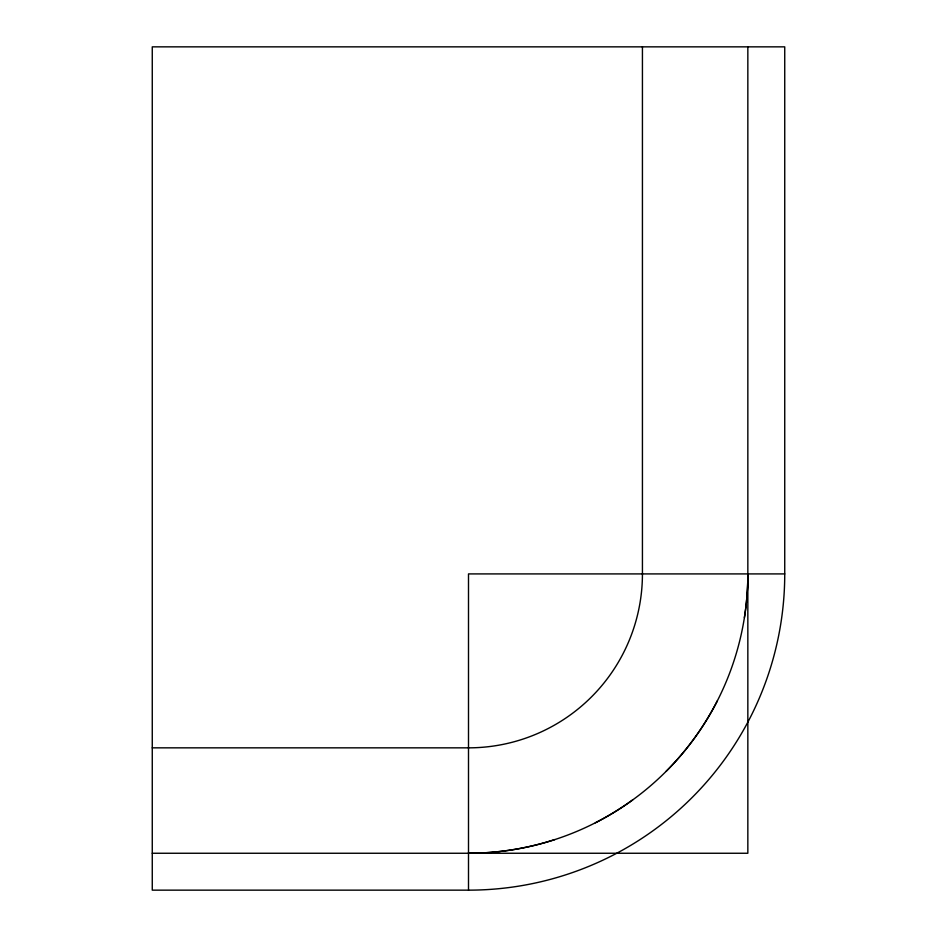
<?xml version="1.0" encoding="UTF-8"?>
<svg xmlns="http://www.w3.org/2000/svg" width="937" height="937" viewBox="0 0 937 937"><rect width="100%" height="100%" fill="white"/><g stroke="black" fill="none" stroke-linecap="round" stroke-linejoin="round"><path stroke-width="1.41" d="M784.737 573.912L468.5 573.912L468.5 890.15L152.262 890.15L152.262 46.85L784.737 46.85L784.737 573.912A316.237 316.237 0 0 1 468.5 890.15M152.262 747.843L468.5 747.843A173.931 173.931 0 0 0 642.431 573.912L642.431 46.85M152.262 853.256L747.843 853.256L747.843 46.85M744.4 617.612A279.343 279.343 0 0 0 747.843 573.912A279.343 279.343 0 0 1 595.323 822.815M717.402 700.735A279.343 279.343 0 0 1 666.02 771.432M632.698 799.905A279.343 279.343 0 0 1 468.5 853.256A279.343 279.343 0 0 0 554.821 839.587"/></g></svg>
